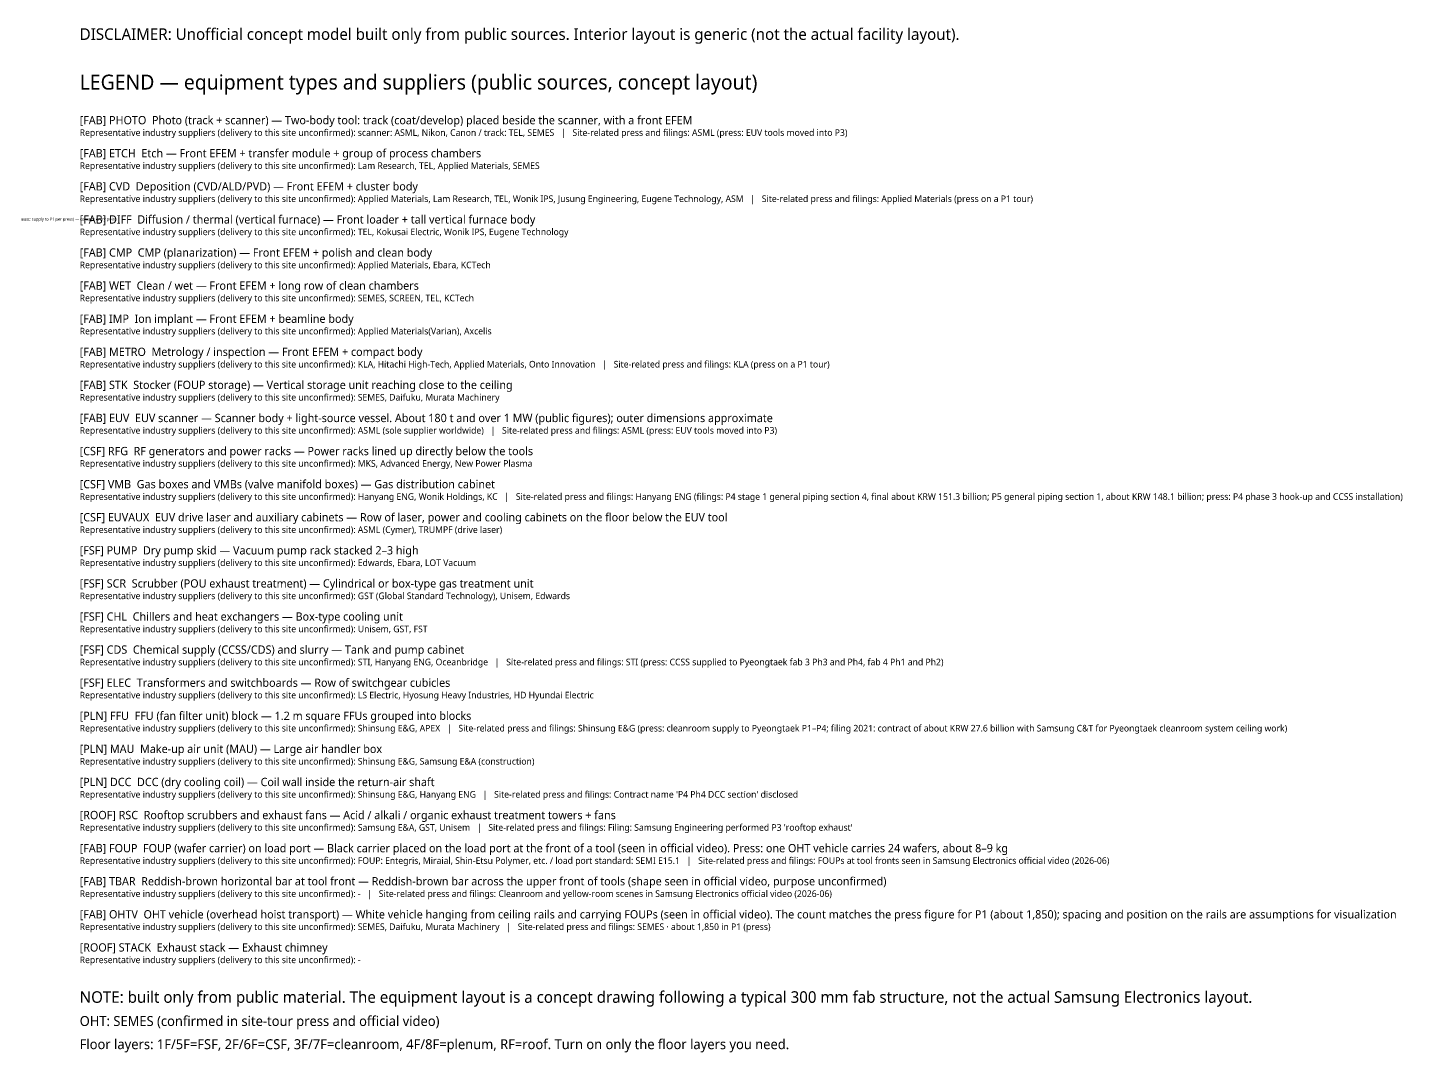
# Model space of a CAD drawing. Header units: metres. Extents: x -1640 to 1560, y -268 to 2338.
# Drawn here: x 728 to 1560, y 1718 to 2338 of the extents above; entities that cross this region are included whole.
import ezdxf

# ---------------------------------------------------------------- set-up
doc = ezdxf.new("R2010")
doc.units = ezdxf.units.M
doc.layers.add('TEXT', color=7, linetype='Continuous')
doc.layers.add('UTIL_TEXT', color=7, linetype='Continuous')
doc.styles.add('KO', font='malgun.ttf')

msp = doc.modelspace()

# ---------------------------------------------------------------- texts
at = {"layer": 'TEXT', "style": 'KO'}
for s, height, p in [('DISCLAIMER: Unofficial concept model built only from public sources. Interior layout is generic (not the actual facility layout).', 7, (760, 2330)), ('LEGEND — equipment types and suppliers (public sources, concept layout)', 9, (760, 2300)), ('[FAB] PHOTO  Photo (track + scanner) — Two-body tool: track (coat/develop) placed beside the scanner, with a front EFEM', 5, (760, 2279)), ('Representative industry suppliers (delivery to this site unconfirmed): scanner: ASML, Nikon, Canon / track: TEL, SEMES   |   Site-related press and filings: ASML (press: EUV tools moved into P3)', 4, (760, 2272)), ('[FAB] ETCH  Etch — Front EFEM + transfer module + group of process chambers', 5, (760, 2259)), ('Representative industry suppliers (delivery to this site unconfirmed): Lam Research, TEL, Applied Materials, SEMES', 4, (760, 2252)), ('Representative industry suppliers (delivery to this site unconfirmed): Applied Materials, Lam Research, TEL, Wonik IPS, Jusung Engineering, Eugene Technology, ASM   |   Site-related press and filings: Applied Materials (press on a P1 tour)', 4, (760, 2232)), ('[FAB] CVD  Deposition (CVD/ALD/PVD) — Front EFEM + cluster body', 5, (760, 2239)), ('[FAB] DIFF  Diffusion / thermal (vertical furnace) — Front loader + tall vertical furnace body', 5, (760, 2219)), ('Representative industry suppliers (delivery to this site unconfirmed): TEL, Kokusai Electric, Wonik IPS, Eugene Technology', 4, (760, 2212)), ('[FAB] CMP  CMP (planarization) — Front EFEM + polish and clean body', 5, (760, 2199)), ('Representative industry suppliers (delivery to this site unconfirmed): Applied Materials, Ebara, KCTech', 4, (760, 2192)), ('[FAB] WET  Clean / wet — Front EFEM + long row of clean chambers', 5, (760, 2179)), ('Representative industry suppliers (delivery to this site unconfirmed): SEMES, SCREEN, TEL, KCTech', 4, (760, 2172)), ('[FAB] IMP  Ion implant — Front EFEM + beamline body', 5, (760, 2159)), ('Representative industry suppliers (delivery to this site unconfirmed): Applied Materials(Varian), Axcelis', 4, (760, 2152)), ('[FAB] METRO  Metrology / inspection — Front EFEM + compact body', 5, (760, 2139)), ('Representative industry suppliers (delivery to this site unconfirmed): KLA, Hitachi High-Tech, Applied Materials, Onto Innovation   |   Site-related press and filings: KLA (press on a P1 tour)', 4, (760, 2132)), ('[FAB] STK  Stocker (FOUP storage) — Vertical storage unit reaching close to the ceiling', 5, (760, 2119)), ('Representative industry suppliers (delivery to this site unconfirmed): SEMES, Daifuku, Murata Machinery', 4, (760, 2112)), ('[FAB] EUV  EUV scanner — Scanner body + light-source vessel. About 180 t and over 1 MW (public figures); outer dimensions approximate', 5, (760, 2099)), ('Representative industry suppliers (delivery to this site unconfirmed): ASML (sole supplier worldwide)   |   Site-related press and filings: ASML (press: EUV tools moved into P3)', 4, (760, 2092)), ('[CSF] RFG  RF generators and power racks — Power racks lined up directly below the tools', 5, (760, 2079)), ('Representative industry suppliers (delivery to this site unconfirmed): MKS, Advanced Energy, New Power Plasma', 4, (760, 2072)), ('[CSF] VMB  Gas boxes and VMBs (valve manifold boxes) — Gas distribution cabinet', 5, (760, 2059)), ('Representative industry suppliers (delivery to this site unconfirmed): Hanyang ENG, Wonik Holdings, KC   |   Site-related press and filings: Hanyang ENG (filings: P4 stage 1 general piping section 4, final about KRW 151.3 billion; P5 general piping section 1, about KRW 148.1 billion; press: P4 phase 3 hook-up and CCSS installation)', 4, (760, 2052)), ('[CSF] EUVAUX  EUV drive laser and auxiliary cabinets — Row of laser, power and cooling cabinets on the floor below the EUV tool', 5, (760, 2039)), ('Representative industry suppliers (delivery to this site unconfirmed): ASML (Cymer), TRUMPF (drive laser)', 4, (760, 2032)), ('[FSF] PUMP  Dry pump skid — Vacuum pump rack stacked 2–3 high', 5, (760, 2019)), ('Representative industry suppliers (delivery to this site unconfirmed): Edwards, Ebara, LOT Vacuum', 4, (760, 2012)), ('[FSF] SCR  Scrubber (POU exhaust treatment) — Cylindrical or box-type gas treatment unit', 5, (760, 1999)), ('Representative industry suppliers (delivery to this site unconfirmed): GST (Global Standard Technology), Unisem, Edwards', 4, (760, 1992)), ('[FSF] CHL  Chillers and heat exchangers — Box-type cooling unit', 5, (760, 1979)), ('Representative industry suppliers (delivery to this site unconfirmed): Unisem, GST, FST', 4, (760, 1972)), ('[FSF] CDS  Chemical supply (CCSS/CDS) and slurry — Tank and pump cabinet', 5, (760, 1959)), ('Representative industry suppliers (delivery to this site unconfirmed): STI, Hanyang ENG, Oceanbridge   |   Site-related press and filings: STI (press: CCSS supplied to Pyeongtaek fab 3 Ph3 and Ph4, fab 4 Ph1 and Ph2)', 4, (760, 1952)), ('[FSF] ELEC  Transformers and switchboards — Row of switchgear cubicles', 5, (760, 1939)), ('Representative industry suppliers (delivery to this site unconfirmed): LS Electric, Hyosung Heavy Industries, HD Hyundai Electric', 4, (760, 1932)), ('[PLN] FFU  FFU (fan filter unit) block — 1.2 m square FFUs grouped into blocks', 5, (760, 1919)), ('Representative industry suppliers (delivery to this site unconfirmed): Shinsung E&G, APEX   |   Site-related press and filings: Shinsung E&G (press: cleanroom supply to Pyeongtaek P1–P4; filing 2021: contract of about KRW 27.6 billion with Samsung C&T for Pyeongtaek cleanroom system ceiling work)', 4, (760, 1912)), ('[PLN] MAU  Make-up air unit (MAU) — Large air handler box', 5, (760, 1899)), ('Representative industry suppliers (delivery to this site unconfirmed): Shinsung E&G, Samsung E&A (construction)', 4, (760, 1892)), ('[PLN] DCC  DCC (dry cooling coil) — Coil wall inside the return-air shaft', 5, (760, 1879)), ("Representative industry suppliers (delivery to this site unconfirmed): Shinsung E&G, Hanyang ENG   |   Site-related press and filings: Contract name 'P4 Ph4 DCC section' disclosed", 4, (760, 1872)), ('[ROOF] RSC  Rooftop scrubbers and exhaust fans — Acid / alkali / organic exhaust treatment towers + fans', 5, (760, 1859)), ("Representative industry suppliers (delivery to this site unconfirmed): Samsung E&A, GST, Unisem   |   Site-related press and filings: Filing: Samsung Engineering performed P3 'rooftop exhaust'", 4, (760, 1852)), ('[FAB] FOUP  FOUP (wafer carrier) on load port — Black carrier placed on the load port at the front of a tool (seen in official video). Press: one OHT vehicle carries 24 wafers, about 8–9 kg', 5, (760, 1839)), ('Representative industry suppliers (delivery to this site unconfirmed): FOUP: Entegris, Miraial, Shin-Etsu Polymer, etc. / load port standard: SEMI E15.1   |   Site-related press and filings: FOUPs at tool fronts seen in Samsung Electronics official video (2026-06)', 4, (760, 1832)), ('[FAB] TBAR  Reddish-brown horizontal bar at tool front — Reddish-brown bar across the upper front of tools (shape seen in official video, purpose unconfirmed)', 5, (760, 1819)), ('Representative industry suppliers (delivery to this site unconfirmed): -   |   Site-related press and filings: Cleanroom and yellow-room scenes in Samsung Electronics official video (2026-06)', 4, (760, 1812)), ('[FAB] OHTV  OHT vehicle (overhead hoist transport) — White vehicle hanging from ceiling rails and carrying FOUPs (seen in official video). The count matches the press figure for P1 (about 1,850); spacing and position on the rails are assumptions for visualization', 5, (760, 1799)), ('Representative industry suppliers (delivery to this site unconfirmed): SEMES, Daifuku, Murata Machinery   |   Site-related press and filings: SEMES · about 1,850 in P1 (press)', 4, (760, 1792)), ('[ROOF] STACK  Exhaust stack — Exhaust chimney', 5, (760, 1779)), ('Representative industry suppliers (delivery to this site unconfirmed): -', 4, (760, 1772)), ('NOTE: built only from public material. The equipment layout is a concept drawing following a typical 300 mm fab structure, not the actual Samsung Electronics layout.', 7, (760, 1748)), ('OHT: SEMES (confirmed in site-tour press and official video)', 6, (760, 1734)), ('Floor layers: 1F/5F=FSF, 2F/6F=CSF, 3F/7F=cleanroom, 4F/8F=plenum, RF=roof. Turn on only the floor layers you need.', 6, (760, 1720))]:
    msp.add_text(s, height=height, dxfattribs=at).set_placement(p)
at = {"layer": 'UTIL_TEXT', "style": 'KO'}
msp.add_text('Direction of the Air Products Korea Pyeongtaek plant (adjacent to the northeast; supply to P1 per press) — concept entry point', height=1.8, dxfattribs=at).set_placement((640.5, 2220.8))

doc.saveas('drawing.dxf')
